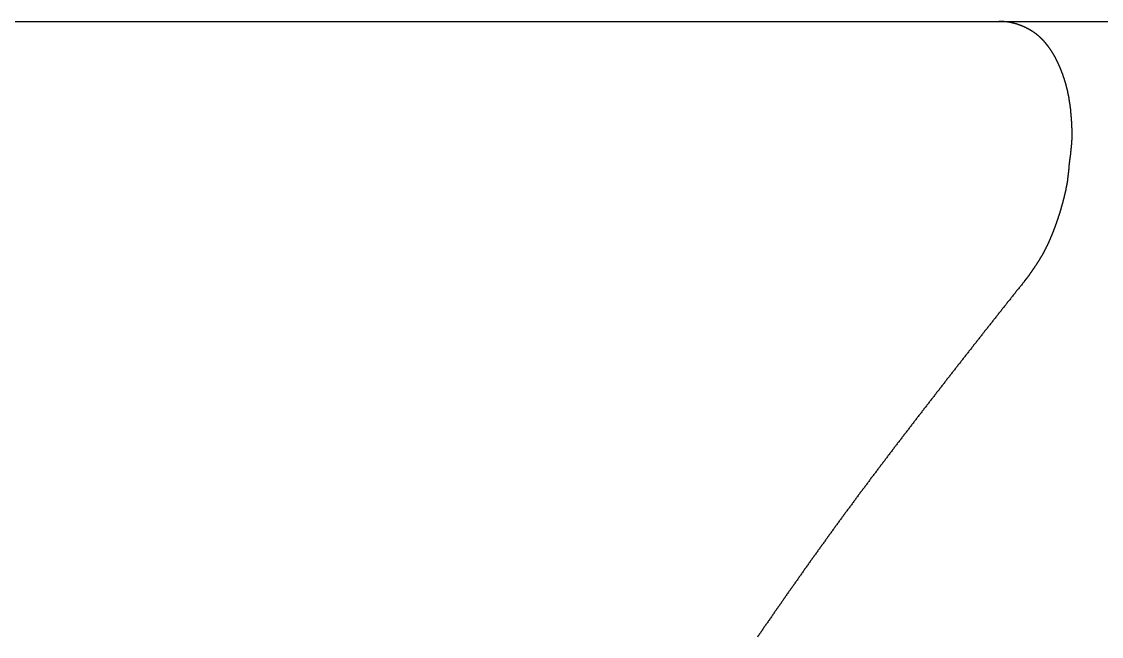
# Model space of a CAD drawing. Extents: x -7 to 305, y -225 to 131.
# Drawn here: x 158.63 to 165.81, y -79.57 to -75.49 of the extents above; entities that cross this region are included whole.
import ezdxf

# ---------------------------------------------------------------- set-up
doc = ezdxf.new("R2010")
doc.units = 0
doc.layers.get('0').update_dxf_attribs({"linetype": 'CONTINUOUS'})

msp = doc.modelspace()

# ---------------------------------------------------------------- linework, layer by layer
at = {"color": 7, "linetype": 'CONTINUOUS'}
msp.add_line((175.0457, -75.4885), (134.6457, -75.4885), dxfattribs=at)
at = {"color": 7}
for points in [[(165.298, -77.2131, 0), (165.299, -77.2122, 0), (165.3, -77.2112, 0), (165.301, -77.2102, 0), (165.301, -77.2093, 0), (165.302, -77.2083, 0), (165.303, -77.2073, 0), (165.304, -77.2063, 0), (165.305, -77.2054, 0), (165.305, -77.2044, 0), (165.306, -77.2034, 0), (165.307, -77.2024, 0), (165.308, -77.2014, 0), (165.309, -77.2005, 0), (165.309, -77.1995, 0), (165.31, -77.1985, 0), (165.311, -77.1975, 0), (165.312, -77.1965, 0), (165.313, -77.1955, 0), (165.313, -77.1945, 0), (165.314, -77.1935, 0), (165.315, -77.1925, 0), (165.316, -77.1915, 0), (165.316, -77.1905, 0), (165.317, -77.1895, 0), (165.318, -77.1885, 0), (165.319, -77.1875, 0), (165.32, -77.1865, 0), (165.32, -77.1855, 0), (165.321, -77.1845, 0), (165.322, -77.1835, 0), (165.323, -77.1825, 0), (165.323, -77.1815, 0), (165.324, -77.1805, 0), (165.325, -77.1795, 0), (165.326, -77.1784, 0), (165.326, -77.1774, 0), (165.327, -77.1764, 0), (165.328, -77.1754, 0), (165.329, -77.1744, 0), (165.329, -77.1733, 0), (165.33, -77.1723, 0), (165.331, -77.1713, 0), (165.332, -77.1703, 0), (165.332, -77.1692, 0), (165.333, -77.1682, 0), (165.334, -77.1672, 0), (165.334, -77.1662, 0), (165.335, -77.1651, 0), (165.336, -77.1641, 0), (165.337, -77.1631, 0), (165.337, -77.162, 0), (165.338, -77.161, 0), (165.339, -77.1599, 0), (165.34, -77.1589, 0), (165.34, -77.1579, 0), (165.341, -77.1568, 0), (165.342, -77.1558, 0), (165.342, -77.1548, 0), (165.343, -77.1537, 0), (165.344, -77.1527, 0), (165.345, -77.1516, 0), (165.345, -77.1506, 0), (165.346, -77.1496, 0), (165.347, -77.1485, 0), (165.347, -77.1475, 0), (165.348, -77.1464, 0), (165.349, -77.1454, 0), (165.35, -77.1444, 0), (165.35, -77.1433, 0), (165.351, -77.1423, 0), (165.352, -77.1412, 0), (165.352, -77.1402, 0), (165.353, -77.1391, 0), (165.354, -77.1381, 0), (165.355, -77.1371, 0), (165.355, -77.136, 0), (165.356, -77.135, 0), (165.357, -77.1339, 0), (165.357, -77.1329, 0), (165.358, -77.1319, 0), (165.359, -77.1308, 0), (165.36, -77.1298, 0), (165.36, -77.1287, 0), (165.361, -77.1277, 0), (165.362, -77.1266, 0), (165.362, -77.1256, 0), (165.363, -77.1245, 0), (165.364, -77.1235, 0), (165.365, -77.1225, 0), (165.365, -77.1214, 0), (165.366, -77.1204, 0), (165.367, -77.1193, 0), (165.367, -77.1183, 0), (165.368, -77.1172, 0), (165.369, -77.1162, 0), (165.37, -77.1151, 0), (165.37, -77.1141, 0), (165.371, -77.113, 0), (165.372, -77.112, 0), (165.372, -77.1109, 0), (165.373, -77.1099, 0), (165.374, -77.1088, 0), (165.374, -77.1078, 0), (165.375, -77.1067, 0), (165.376, -77.1057, 0), (165.377, -77.1046, 0), (165.377, -77.1036, 0), (165.378, -77.1025, 0), (165.379, -77.1015, 0), (165.379, -77.1004, 0), (165.38, -77.0993, 0), (165.381, -77.0983, 0), (165.381, -77.0972, 0), (165.382, -77.0962, 0), (165.383, -77.0951, 0), (165.383, -77.0941, 0), (165.384, -77.093, 0), (165.385, -77.0919, 0), (165.386, -77.0909, 0), (165.386, -77.0898, 0), (165.387, -77.0888, 0), (165.388, -77.0877, 0), (165.388, -77.0866, 0), (165.389, -77.0856, 0), (165.39, -77.0845, 0), (165.39, -77.0834, 0), (165.391, -77.0824, 0), (165.392, -77.0813, 0), (165.392, -77.0802, 0), (165.393, -77.0792, 0), (165.394, -77.0781, 0), (165.394, -77.077, 0), (165.395, -77.076, 0), (165.396, -77.0749, 0), (165.396, -77.0738, 0), (165.397, -77.0728, 0), (165.398, -77.0717, 0), (165.398, -77.0706, 0), (165.399, -77.0695, 0), (165.4, -77.0685, 0), (165.4, -77.0674, 0), (165.401, -77.0663, 0), (165.402, -77.0652, 0), (165.402, -77.0642, 0), (165.403, -77.0631, 0), (165.404, -77.062, 0), (165.404, -77.0609, 0), (165.405, -77.0598, 0), (165.406, -77.0588, 0), (165.406, -77.0577, 0), (165.407, -77.0566, 0), (165.408, -77.0555, 0), (165.408, -77.0544, 0), (165.409, -77.0534, 0), (165.41, -77.0523, 0), (165.41, -77.0512, 0), (165.411, -77.0501, 0), (165.411, -77.049, 0), (165.412, -77.0479, 0), (165.413, -77.0468, 0), (165.413, -77.0457, 0), (165.414, -77.0446, 0), (165.415, -77.0436, 0), (165.415, -77.0425, 0), (165.416, -77.0414, 0), (165.417, -77.0403, 0), (165.417, -77.0392, 0), (165.418, -77.0381, 0), (165.418, -77.037, 0), (165.419, -77.0359, 0), (165.42, -77.0348, 0), (165.42, -77.0337, 0), (165.421, -77.0326, 0), (165.422, -77.0315, 0), (165.422, -77.0304, 0), (165.423, -77.0293, 0), (165.423, -77.0282, 0), (165.424, -77.0271, 0), (165.425, -77.026, 0), (165.425, -77.0249, 0), (165.426, -77.0237, 0), (165.426, -77.0226, 0), (165.427, -77.0215, 0), (165.428, -77.0204, 0), (165.428, -77.0193, 0), (165.429, -77.0182, 0), (165.429, -77.0171, 0), (165.43, -77.016, 0), (165.431, -77.0149, 0), (165.431, -77.0137, 0), (165.432, -77.0126, 0), (165.432, -77.0115, 0), (165.433, -77.0104, 0), (165.434, -77.0093, 0), (165.434, -77.0082, 0), (165.435, -77.007, 0), (165.435, -77.0059, 0), (165.436, -77.0048, 0), (165.437, -77.0037, 0), (165.437, -77.0025, 0), (165.438, -77.0014, 0), (165.438, -77.0003, 0), (165.439, -76.9992, 0), (165.439, -76.998, 0), (165.44, -76.9969, 0), (165.441, -76.9958, 0), (165.441, -76.9947, 0), (165.442, -76.9935, 0), (165.442, -76.9924, 0), (165.443, -76.9913, 0), (165.443, -76.9901, 0), (165.444, -76.989, 0), (165.445, -76.9879, 0), (165.445, -76.9868, 0), (165.446, -76.9856, 0), (165.446, -76.9845, 0), (165.447, -76.9834, 0), (165.447, -76.9822, 0), (165.448, -76.9811, 0), (165.448, -76.9799, 0), (165.449, -76.9788, 0), (165.449, -76.9777, 0), (165.45, -76.9765, 0), (165.451, -76.9754, 0), (165.451, -76.9743, 0), (165.452, -76.9731, 0), (165.452, -76.972, 0), (165.453, -76.9708, 0), (165.453, -76.9697, 0), (165.454, -76.9685, 0), (165.454, -76.9674, 0), (165.455, -76.9663, 0), (165.455, -76.9651, 0), (165.456, -76.964, 0), (165.457, -76.9628, 0), (165.457, -76.9617, 0), (165.458, -76.9605, 0), (165.458, -76.9594, 0), (165.459, -76.9582, 0), (165.459, -76.9571, 0), (165.46, -76.9559, 0), (165.46, -76.9548, 0), (165.461, -76.9536, 0), (165.461, -76.9525, 0), (165.462, -76.9513, 0), (165.462, -76.9502, 0), (165.463, -76.949, 0), (165.463, -76.9479, 0), (165.464, -76.9467, 0), (165.464, -76.9456, 0), (165.465, -76.9444, 0), (165.465, -76.9433, 0), (165.466, -76.9421, 0), (165.466, -76.941, 0), (165.467, -76.9398, 0), (165.467, -76.9386, 0), (165.468, -76.9375, 0), (165.468, -76.9363, 0), (165.469, -76.9352, 0), (165.469, -76.934, 0), (165.47, -76.9329, 0), (165.47, -76.9317, 0), (165.471, -76.9305, 0), (165.471, -76.9294, 0), (165.472, -76.9282, 0), (165.472, -76.9271, 0), (165.473, -76.9259, 0), (165.473, -76.9247, 0), (165.474, -76.9236, 0), (165.474, -76.9224, 0), (165.475, -76.9213, 0), (165.475, -76.9201, 0), (165.476, -76.9189, 0), (165.476, -76.9178, 0), (165.477, -76.9166, 0), (165.477, -76.9154, 0), (165.478, -76.9143, 0), (165.478, -76.9131, 0), (165.479, -76.9119, 0), (165.479, -76.9108, 0), (165.48, -76.9096, 0), (165.48, -76.9084, 0), (165.481, -76.9073, 0), (165.481, -76.9061, 0), (165.482, -76.9049, 0), (165.482, -76.9038, 0), (165.483, -76.9026, 0), (165.483, -76.9014, 0), (165.484, -76.9003, 0), (165.484, -76.8991, 0), (165.485, -76.8979, 0), (165.485, -76.8967, 0), (165.486, -76.8956, 0), (165.486, -76.8944, 0), (165.487, -76.8932, 0), (165.487, -76.8921, 0), (165.487, -76.8909, 0), (165.488, -76.8897, 0), (165.488, -76.8885, 0), (165.489, -76.8874, 0), (165.489, -76.8862, 0), (165.49, -76.885, 0), (165.49, -76.8838, 0), (165.491, -76.8827, 0), (165.491, -76.8815, 0), (165.492, -76.8803, 0), (165.492, -76.8791, 0), (165.493, -76.878, 0), (165.493, -76.8768, 0), (165.493, -76.8756, 0), (165.494, -76.8744, 0), (165.494, -76.8732, 0), (165.495, -76.8721, 0), (165.495, -76.8709, 0), (165.496, -76.8697, 0), (165.496, -76.8685, 0), (165.497, -76.8673, 0), (165.497, -76.8662, 0), (165.498, -76.865, 0), (165.498, -76.8638, 0), (165.498, -76.8626, 0), (165.499, -76.8614, 0), (165.499, -76.8603, 0), (165.5, -76.8591, 0), (165.5, -76.8579, 0), (165.501, -76.8567, 0), (165.501, -76.8555, 0), (165.502, -76.8543, 0), (165.502, -76.8532, 0), (165.502, -76.852, 0), (165.503, -76.8508, 0), (165.503, -76.8496, 0), (165.504, -76.8484, 0), (165.504, -76.8472, 0), (165.505, -76.846, 0), (165.505, -76.8449, 0), (165.505, -76.8437, 0), (165.506, -76.8425, 0), (165.506, -76.8413, 0), (165.507, -76.8401, 0), (165.507, -76.8389, 0), (165.508, -76.8377, 0), (165.508, -76.8365, 0), (165.508, -76.8353, 0), (165.509, -76.8342, 0), (165.509, -76.833, 0), (165.51, -76.8318, 0), (165.51, -76.8306, 0), (165.511, -76.8294, 0), (165.511, -76.8282, 0), (165.511, -76.827, 0), (165.512, -76.8258, 0), (165.512, -76.8246, 0), (165.513, -76.8234, 0), (165.513, -76.8222, 0), (165.514, -76.8211, 0), (165.514, -76.8199, 0), (165.514, -76.8187, 0), (165.515, -76.8175, 0), (165.515, -76.8163, 0), (165.516, -76.8151, 0), (165.516, -76.8139, 0), (165.516, -76.8127, 0), (165.517, -76.8115, 0), (165.517, -76.8103, 0), (165.518, -76.8091, 0), (165.518, -76.8079, 0), (165.518, -76.8067, 0), (165.519, -76.8055, 0), (165.519, -76.8043, 0), (165.52, -76.8031, 0), (165.52, -76.8019, 0), (165.52, -76.8007, 0), (165.521, -76.7995, 0), (165.521, -76.7983, 0), (165.522, -76.7971, 0), (165.522, -76.7959, 0), (165.522, -76.7947, 0), (165.523, -76.7935, 0), (165.523, -76.7923, 0), (165.524, -76.7911, 0), (165.524, -76.7899, 0), (165.524, -76.7887, 0), (165.525, -76.7875, 0), (165.525, -76.7863, 0), (165.526, -76.7851, 0), (165.526, -76.7839, 0), (165.526, -76.7827, 0), (165.527, -76.7815, 0), (165.527, -76.7803, 0), (165.528, -76.7791, 0), (165.528, -76.7779, 0), (165.528, -76.7767, 0), (165.529, -76.7755, 0), (165.529, -76.7743, 0), (165.529, -76.7731, 0), (165.53, -76.7719, 0), (165.53, -76.7707, 0), (165.531, -76.7695, 0), (165.531, -76.7683, 0), (165.531, -76.7671, 0), (165.532, -76.7659, 0), (165.532, -76.7647, 0), (165.533, -76.7635, 0), (165.533, -76.7623, 0), (165.533, -76.7611, 0), (165.534, -76.7599, 0), (165.534, -76.7586, 0), (165.534, -76.7574, 0), (165.535, -76.7562, 0), (165.535, -76.755, 0), (165.535, -76.7538, 0), (165.536, -76.7526, 0), (165.536, -76.7514, 0), (165.537, -76.7502, 0), (165.537, -76.749, 0), (165.537, -76.7478, 0), (165.538, -76.7466, 0), (165.538, -76.7454, 0), (165.538, -76.7442, 0), (165.539, -76.7429, 0), (165.539, -76.7417, 0), (165.54, -76.7405, 0), (165.54, -76.7393, 0), (165.54, -76.7381, 0), (165.541, -76.7369, 0), (165.541, -76.7357, 0), (165.541, -76.7345, 0), (165.542, -76.7333, 0), (165.542, -76.732, 0), (165.542, -76.7308, 0), (165.543, -76.7296, 0), (165.543, -76.7284, 0), (165.543, -76.7272, 0), (165.544, -76.726, 0), (165.544, -76.7248, 0), (165.545, -76.7236, 0), (165.545, -76.7223, 0), (165.545, -76.7211, 0), (165.546, -76.7199, 0), (165.546, -76.7187, 0), (165.546, -76.7175, 0), (165.547, -76.7163, 0), (165.547, -76.7151, 0), (165.547, -76.7138, 0), (165.548, -76.7126, 0), (165.548, -76.7114, 0), (165.548, -76.7102, 0), (165.549, -76.709, 0), (165.549, -76.7078, 0), (165.549, -76.7065, 0), (165.55, -76.7053, 0), (165.55, -76.7041, 0), (165.55, -76.7029, 0), (165.551, -76.7017, 0), (165.551, -76.7005, 0), (165.551, -76.6992, 0), (165.552, -76.698, 0), (165.552, -76.6968, 0), (165.552, -76.6956, 0), (165.553, -76.6944, 0), (165.553, -76.6932, 0), (165.553, -76.6919, 0), (165.554, -76.6907, 0), (165.554, -76.6895, 0), (165.554, -76.6883, 0), (165.555, -76.6871, 0), (165.555, -76.6858, 0), (165.555, -76.6846, 0), (165.556, -76.6834, 0), (165.556, -76.6822, 0), (165.556, -76.681, 0), (165.557, -76.6797, 0), (165.557, -76.6785, 0), (165.557, -76.6773, 0), (165.558, -76.6761, 0), (165.558, -76.6749, 0), (165.558, -76.6736, 0), (165.559, -76.6724, 0), (165.559, -76.6712, 0), (165.559, -76.67, 0), (165.56, -76.6688, 0), (165.56, -76.6675, 0), (165.56, -76.6663, 0), (165.561, -76.6651, 0), (165.561, -76.6639, 0), (165.561, -76.6626, 0), (165.562, -76.6614, 0), (165.562, -76.6602, 0), (165.562, -76.659, 0), (165.562, -76.6577, 0), (165.563, -76.6565, 0), (165.563, -76.6553, 0), (165.563, -76.6541, 0), (165.564, -76.6529, 0), (165.564, -76.6516, 0), (165.564, -76.6504, 0), (165.565, -76.6492, 0), (165.565, -76.6479, 0), (165.565, -76.6467, 0), (165.566, -76.6455, 0), (165.566, -76.6443, 0), (165.566, -76.643, 0), (165.566, -76.6418, 0), (165.567, -76.6406, 0), (165.567, -76.6394, 0), (165.567, -76.6381, 0), (165.568, -76.6369, 0), (165.568, -76.6357, 0), (165.568, -76.6344, 0), (165.569, -76.6332, 0), (165.569, -76.632, 0), (165.569, -76.6308, 0), (165.569, -76.6295, 0), (165.57, -76.6283, 0), (165.57, -76.6271, 0), (165.57, -76.6258, 0), (165.571, -76.6246, 0), (165.571, -76.6234, 0), (165.571, -76.6221, 0), (165.571, -76.6209, 0), (165.572, -76.6197, 0), (165.572, -76.6185, 0), (165.572, -76.6172, 0), (165.572, -76.616, 0), (165.573, -76.6148, 0), (165.573, -76.6135, 0), (165.573, -76.6123, 0), (165.574, -76.6111, 0), (165.574, -76.6098, 0), (165.574, -76.6086, 0), (165.574, -76.6073, 0), (165.575, -76.6061, 0), (165.575, -76.6049, 0), (165.575, -76.6036, 0), (165.575, -76.6024, 0), (165.576, -76.6012, 0), (165.576, -76.5999, 0), (165.576, -76.5987, 0), (165.576, -76.5975, 0), (165.577, -76.5962, 0), (165.577, -76.595, 0), (165.577, -76.5937, 0), (165.577, -76.5925, 0), (165.578, -76.5913, 0), (165.578, -76.59, 0), (165.578, -76.5888, 0), (165.578, -76.5875, 0), (165.579, -76.5863, 0), (165.579, -76.5851, 0), (165.579, -76.5838, 0), (165.579, -76.5826, 0), (165.58, -76.5813, 0), (165.58, -76.5801, 0), (165.58, -76.5789, 0), (165.58, -76.5776, 0), (165.581, -76.5764, 0), (165.581, -76.5751, 0), (165.581, -76.5739, 0), (165.581, -76.5726, 0), (165.581, -76.5714, 0), (165.582, -76.5702, 0), (165.582, -76.5689, 0), (165.582, -76.5677, 0), (165.582, -76.5664, 0), (165.583, -76.5652, 0), (165.583, -76.5639, 0), (165.583, -76.5627, 0), (165.583, -76.5614, 0), (165.583, -76.5602, 0), (165.584, -76.5589, 0), (165.584, -76.5577, 0), (165.584, -76.5565, 0), (165.584, -76.5552, 0), (165.584, -76.554, 0), (165.585, -76.5527, 0), (165.585, -76.5515, 0), (165.585, -76.5502, 0), (165.585, -76.549, 0), (165.585, -76.5477, 0), (165.586, -76.5465, 0), (165.586, -76.5452, 0), (165.586, -76.544, 0), (165.586, -76.5427, 0), (165.586, -76.5415, 0), (165.586, -76.5402, 0), (165.587, -76.539, 0), (165.587, -76.5377, 0), (165.587, -76.5365, 0), (165.587, -76.5352, 0), (165.587, -76.534, 0), (165.587, -76.5327, 0), (165.588, -76.5314, 0), (165.588, -76.5302, 0), (165.588, -76.5289, 0), (165.588, -76.5277, 0), (165.588, -76.5264, 0), (165.588, -76.5252, 0), (165.589, -76.5239, 0), (165.589, -76.5227, 0), (165.589, -76.5214, 0), (165.589, -76.5202, 0), (165.589, -76.5189, 0), (165.589, -76.5177, 0), (165.589, -76.5164, 0), (165.59, -76.5151, 0), (165.59, -76.5139, 0), (165.59, -76.5126, 0), (165.59, -76.5114, 0), (165.59, -76.5101, 0), (165.59, -76.5089, 0), (165.59, -76.5076, 0), (165.591, -76.5064, 0), (165.591, -76.5051, 0), (165.591, -76.5038, 0), (165.591, -76.5026, 0), (165.591, -76.5013, 0), (165.591, -76.5001, 0), (165.591, -76.4988, 0), (165.592, -76.4976, 0), (165.592, -76.4963, 0), (165.592, -76.4951, 0), (165.592, -76.4938, 0), (165.592, -76.4925, 0), (165.592, -76.4913, 0), (165.592, -76.49, 0), (165.592, -76.4888, 0), (165.593, -76.4875, 0), (165.593, -76.4863, 0), (165.593, -76.485, 0), (165.593, -76.4837, 0), (165.593, -76.4825, 0), (165.593, -76.4812, 0), (165.593, -76.48, 0), (165.593, -76.4787, 0), (165.594, -76.4775, 0), (165.594, -76.4762, 0), (165.594, -76.4749, 0), (165.594, -76.4737, 0), (165.594, -76.4724, 0), (165.594, -76.4712, 0), (165.594, -76.4699, 0), (165.594, -76.4687, 0), (165.595, -76.4674, 0), (165.595, -76.4661, 0), (165.595, -76.4649, 0), (165.595, -76.4636, 0), (165.595, -76.4624, 0), (165.595, -76.4611, 0), (165.595, -76.4599, 0), (165.595, -76.4586, 0), (165.596, -76.4573, 0), (165.596, -76.4561, 0), (165.596, -76.4548, 0), (165.596, -76.4536, 0), (165.596, -76.4523, 0), (165.596, -76.4511, 0), (165.596, -76.4498, 0), (165.596, -76.4485, 0), (165.597, -76.4473, 0), (165.597, -76.446, 0), (165.597, -76.4448, 0), (165.597, -76.4435, 0), (165.597, -76.4423, 0), (165.597, -76.441, 0), (165.597, -76.4397, 0), (165.597, -76.4385, 0), (165.598, -76.4372, 0), (165.598, -76.436, 0), (165.598, -76.4347, 0), (165.598, -76.4335, 0), (165.598, -76.4322, 0), (165.598, -76.431, 0), (165.598, -76.4297, 0), (165.599, -76.4284, 0), (165.599, -76.4272, 0), (165.599, -76.4259, 0), (165.599, -76.4247, 0), (165.599, -76.4234, 0), (165.599, -76.4222, 0), (165.599, -76.4209, 0), (165.6, -76.4197, 0), (165.6, -76.4184, 0), (165.6, -76.4171, 0), (165.6, -76.4159, 0), (165.6, -76.4146, 0), (165.6, -76.4134, 0), (165.6, -76.4121, 0), (165.601, -76.4109, 0), (165.601, -76.4096, 0), (165.601, -76.4084, 0), (165.601, -76.4071, 0), (165.601, -76.4059, 0), (165.601, -76.4046, 0), (165.601, -76.4033, 0), (165.602, -76.4021, 0), (165.602, -76.4008, 0), (165.602, -76.3996, 0), (165.602, -76.3983, 0), (165.602, -76.3971, 0), (165.602, -76.3958, 0), (165.603, -76.3946, 0), (165.603, -76.3933, 0), (165.603, -76.3921, 0), (165.603, -76.3908, 0), (165.603, -76.3896, 0), (165.603, -76.3883, 0), (165.603, -76.3871, 0), (165.604, -76.3858, 0), (165.604, -76.3845, 0), (165.604, -76.3833, 0), (165.604, -76.382, 0), (165.604, -76.3808, 0), (165.604, -76.3795, 0), (165.605, -76.3783, 0), (165.605, -76.377, 0), (165.605, -76.3758, 0), (165.605, -76.3745, 0), (165.605, -76.3733, 0), (165.605, -76.372, 0), (165.606, -76.3708, 0), (165.606, -76.3695, 0), (165.606, -76.3682, 0), (165.606, -76.367, 0), (165.606, -76.3657, 0), (165.606, -76.3645, 0), (165.606, -76.3632, 0), (165.607, -76.362, 0), (165.607, -76.3607, 0), (165.607, -76.3595, 0), (165.607, -76.3582, 0), (165.607, -76.357, 0), (165.607, -76.3557, 0), (165.607, -76.3545, 0), (165.608, -76.3532, 0), (165.608, -76.3519, 0), (165.608, -76.3507, 0), (165.608, -76.3494, 0), (165.608, -76.3482, 0), (165.608, -76.3469, 0), (165.609, -76.3457, 0), (165.609, -76.3444, 0), (165.609, -76.3432, 0), (165.609, -76.3419, 0), (165.609, -76.3407, 0), (165.609, -76.3394, 0), (165.609, -76.3381, 0), (165.61, -76.3369, 0), (165.61, -76.3356, 0), (165.61, -76.3344, 0), (165.61, -76.3331, 0), (165.61, -76.3319, 0), (165.61, -76.3306, 0), (165.61, -76.3293, 0), (165.61, -76.3281, 0), (165.611, -76.3268, 0), (165.611, -76.3256, 0), (165.611, -76.3243, 0), (165.611, -76.3231, 0), (165.611, -76.3218, 0), (165.611, -76.3205, 0), (165.611, -76.3193, 0), (165.611, -76.318, 0), (165.612, -76.3168, 0), (165.612, -76.3155, 0), (165.612, -76.3143, 0), (165.612, -76.313, 0), (165.612, -76.3117, 0), (165.612, -76.3105, 0), (165.612, -76.3092, 0), (165.612, -76.308, 0), (165.612, -76.3067, 0), (165.613, -76.3054, 0), (165.613, -76.3042, 0), (165.613, -76.3029, 0), (165.613, -76.3017, 0), (165.613, -76.3004, 0), (165.613, -76.2991, 0), (165.613, -76.2979, 0), (165.613, -76.2966, 0), (165.613, -76.2954, 0), (165.613, -76.2941, 0), (165.613, -76.2928, 0), (165.614, -76.2916, 0), (165.614, -76.2903, 0), (165.614, -76.2891, 0), (165.614, -76.2878, 0), (165.614, -76.2865, 0), (165.614, -76.2853, 0), (165.614, -76.284, 0), (165.614, -76.2828, 0), (165.614, -76.2815, 0), (165.614, -76.2802, 0), (165.614, -76.279, 0), (165.614, -76.2777, 0), (165.614, -76.2765, 0), (165.614, -76.2752, 0), (165.614, -76.2739, 0), (165.615, -76.2727, 0), (165.615, -76.2714, 0), (165.615, -76.2701, 0), (165.615, -76.2689, 0), (165.615, -76.2676, 0), (165.615, -76.2664, 0), (165.615, -76.2651, 0), (165.615, -76.2638, 0), (165.615, -76.2626, 0), (165.615, -76.2613, 0), (165.615, -76.26, 0), (165.615, -76.2588, 0), (165.615, -76.2575, 0), (165.615, -76.2562, 0), (165.615, -76.255, 0), (165.615, -76.2537, 0), (165.615, -76.2525, 0), (165.615, -76.2512, 0), (165.615, -76.2499, 0), (165.615, -76.2487, 0), (165.615, -76.2474, 0), (165.615, -76.2461, 0), (165.615, -76.2449, 0), (165.615, -76.2436, 0), (165.615, -76.2424, 0), (165.615, -76.2411, 0), (165.615, -76.2398, 0), (165.615, -76.2386, 0), (165.615, -76.2373, 0), (165.615, -76.236, 0), (165.615, -76.2348, 0), (165.615, -76.2335, 0), (165.615, -76.2322, 0), (165.615, -76.231, 0), (165.615, -76.2297, 0), (165.615, -76.2285, 0), (165.615, -76.2272, 0), (165.615, -76.2259, 0), (165.615, -76.2247, 0), (165.615, -76.2234, 0), (165.615, -76.2221, 0), (165.615, -76.2209, 0), (165.615, -76.2196, 0), (165.615, -76.2184, 0), (165.615, -76.2171, 0), (165.615, -76.2158, 0), (165.615, -76.2146, 0), (165.615, -76.2133, 0), (165.615, -76.212, 0), (165.615, -76.2108, 0), (165.615, -76.2095, 0), (165.615, -76.2082, 0), (165.615, -76.207, 0), (165.615, -76.2057, 0), (165.615, -76.2045, 0), (165.615, -76.2032, 0), (165.615, -76.2019, 0), (165.615, -76.2007, 0), (165.615, -76.1994, 0), (165.615, -76.1981, 0), (165.615, -76.1969, 0), (165.615, -76.1956, 0), (165.615, -76.1944, 0), (165.615, -76.1931, 0), (165.614, -76.1918, 0), (165.614, -76.1906, 0), (165.614, -76.1893, 0), (165.614, -76.188, 0), (165.614, -76.1868, 0), (165.614, -76.1855, 0), (165.614, -76.1843, 0), (165.614, -76.183, 0), (165.614, -76.1817, 0), (165.614, -76.1805, 0), (165.614, -76.1792, 0), (165.614, -76.1779, 0), (165.614, -76.1767, 0), (165.614, -76.1754, 0), (165.614, -76.1742, 0), (165.614, -76.1729, 0), (165.614, -76.1716, 0), (165.614, -76.1704, 0), (165.614, -76.1691, 0), (165.613, -76.1678, 0), (165.613, -76.1666, 0), (165.613, -76.1653, 0), (165.613, -76.1641, 0), (165.613, -76.1628, 0), (165.613, -76.1615, 0), (165.613, -76.1603, 0), (165.613, -76.159, 0), (165.613, -76.1578, 0), (165.613, -76.1565, 0), (165.613, -76.1552, 0), (165.613, -76.154, 0), (165.613, -76.1527, 0), (165.613, -76.1515, 0), (165.613, -76.1502, 0), (165.612, -76.1489, 0), (165.612, -76.1477, 0), (165.612, -76.1464, 0), (165.612, -76.1451, 0), (165.612, -76.1439, 0), (165.612, -76.1426, 0), (165.612, -76.1414, 0), (165.612, -76.1401, 0), (165.612, -76.1388, 0), (165.612, -76.1376, 0), (165.612, -76.1363, 0), (165.612, -76.1351, 0), (165.611, -76.1338, 0), (165.611, -76.1325, 0), (165.611, -76.1313, 0), (165.611, -76.13, 0), (165.611, -76.1288, 0), (165.611, -76.1275, 0), (165.611, -76.1262, 0), (165.611, -76.125, 0), (165.611, -76.1237, 0), (165.611, -76.1225, 0), (165.611, -76.1212, 0), (165.61, -76.1199, 0), (165.61, -76.1187, 0), (165.61, -76.1174, 0), (165.61, -76.1162, 0), (165.61, -76.1149, 0), (165.61, -76.1136, 0), (165.61, -76.1124, 0), (165.61, -76.1111, 0), (165.61, -76.1099, 0), (165.61, -76.1086, 0), (165.609, -76.1074, 0), (165.609, -76.1061, 0), (165.609, -76.1048, 0), (165.609, -76.1036, 0), (165.609, -76.1023, 0), (165.609, -76.1011, 0), (165.609, -76.0998, 0), (165.609, -76.0985, 0), (165.609, -76.0973, 0), (165.608, -76.096, 0), (165.608, -76.0948, 0), (165.608, -76.0935, 0), (165.608, -76.0923, 0), (165.608, -76.091, 0), (165.608, -76.0897, 0), (165.608, -76.0885, 0), (165.608, -76.0872, 0), (165.607, -76.086, 0), (165.607, -76.0847, 0), (165.607, -76.0835, 0), (165.607, -76.0822, 0), (165.607, -76.0809, 0), (165.607, -76.0797, 0), (165.607, -76.0784, 0), (165.607, -76.0772, 0), (165.606, -76.0759, 0), (165.606, -76.0747, 0), (165.606, -76.0734, 0), (165.606, -76.0721, 0), (165.606, -76.0709, 0), (165.606, -76.0696, 0), (165.606, -76.0684, 0), (165.605, -76.0671, 0), (165.605, -76.0659, 0), (165.605, -76.0646, 0), (165.605, -76.0634, 0), (165.605, -76.0621, 0), (165.605, -76.0609, 0), (165.605, -76.0596, 0), (165.604, -76.0583, 0), (165.604, -76.0571, 0), (165.604, -76.0558, 0), (165.604, -76.0546, 0), (165.604, -76.0533, 0), (165.604, -76.0521, 0), (165.603, -76.0508, 0), (165.603, -76.0496, 0), (165.603, -76.0483, 0), (165.603, -76.0471, 0), (165.603, -76.0458, 0), (165.603, -76.0446, 0), (165.602, -76.0433, 0), (165.602, -76.0421, 0), (165.602, -76.0408, 0), (165.602, -76.0396, 0), (165.602, -76.0383, 0), (165.602, -76.037, 0), (165.601, -76.0358, 0), (165.601, -76.0345, 0), (165.601, -76.0333, 0), (165.601, -76.032, 0), (165.601, -76.0308, 0), (165.601, -76.0295, 0), (165.6, -76.0283, 0), (165.6, -76.027, 0), (165.6, -76.0258, 0), (165.6, -76.0245, 0), (165.6, -76.0233, 0), (165.599, -76.022, 0), (165.599, -76.0208, 0), (165.599, -76.0195, 0), (165.599, -76.0183, 0), (165.599, -76.0171, 0), (165.598, -76.0158, 0), (165.598, -76.0146, 0), (165.598, -76.0133, 0), (165.598, -76.0121, 0), (165.598, -76.0108, 0), (165.597, -76.0096, 0), (165.597, -76.0083, 0), (165.597, -76.0071, 0), (165.597, -76.0058, 0), (165.597, -76.0046, 0), (165.596, -76.0033, 0), (165.596, -76.0021, 0), (165.596, -76.0008, 0), (165.596, -75.9996, 0), (165.596, -75.9984, 0), (165.595, -75.9971, 0), (165.595, -75.9959, 0), (165.595, -75.9946, 0), (165.595, -75.9934, 0), (165.595, -75.9921, 0), (165.594, -75.9909, 0), (165.594, -75.9896, 0), (165.594, -75.9884, 0), (165.594, -75.9872, 0), (165.593, -75.9859, 0), (165.593, -75.9847, 0), (165.593, -75.9834, 0), (165.593, -75.9822, 0), (165.592, -75.981, 0), (165.592, -75.9797, 0), (165.592, -75.9785, 0), (165.592, -75.9772, 0), (165.591, -75.976, 0), (165.591, -75.9748, 0), (165.591, -75.9735, 0), (165.591, -75.9723, 0), (165.59, -75.971, 0), (165.59, -75.9698, 0), (165.59, -75.9686, 0), (165.59, -75.9673, 0), (165.589, -75.9661, 0), (165.589, -75.9649, 0), (165.589, -75.9636, 0), (165.589, -75.9624, 0), (165.588, -75.9611, 0), (165.588, -75.9599, 0), (165.588, -75.9587, 0), (165.588, -75.9574, 0), (165.587, -75.9562, 0), (165.587, -75.955, 0), (165.587, -75.9537, 0), (165.587, -75.9525, 0), (165.586, -75.9513, 0), (165.586, -75.95, 0), (165.586, -75.9488, 0), (165.585, -75.9476, 0), (165.585, -75.9463, 0), (165.585, -75.9451, 0), (165.585, -75.9439, 0), (165.584, -75.9426, 0), (165.584, -75.9414, 0), (165.584, -75.9402, 0), (165.583, -75.939, 0), (165.583, -75.9377, 0), (165.583, -75.9365, 0), (165.583, -75.9353, 0), (165.582, -75.934, 0), (165.582, -75.9328, 0), (165.582, -75.9316, 0), (165.581, -75.9304, 0), (165.581, -75.9291, 0), (165.581, -75.9279, 0), (165.58, -75.9267, 0), (165.58, -75.9255, 0), (165.58, -75.9242, 0), (165.58, -75.923, 0), (165.579, -75.9218, 0), (165.579, -75.9206, 0), (165.579, -75.9193, 0), (165.578, -75.9181, 0), (165.578, -75.9169, 0), (165.578, -75.9157, 0), (165.577, -75.9144, 0), (165.577, -75.9132, 0), (165.577, -75.912, 0), (165.576, -75.9108, 0), (165.576, -75.9096, 0), (165.576, -75.9083, 0), (165.575, -75.9071, 0), (165.575, -75.9059, 0), (165.575, -75.9047, 0), (165.574, -75.9035, 0), (165.574, -75.9023, 0), (165.574, -75.901, 0), (165.573, -75.8998, 0), (165.573, -75.8986, 0), (165.573, -75.8974, 0), (165.572, -75.8962, 0), (165.572, -75.895, 0), (165.572, -75.8938, 0), (165.571, -75.8925, 0), (165.571, -75.8913, 0), (165.57, -75.8901, 0), (165.57, -75.8889, 0), (165.57, -75.8877, 0), (165.569, -75.8865, 0), (165.569, -75.8853, 0), (165.569, -75.8841, 0), (165.568, -75.8829, 0), (165.568, -75.8817, 0), (165.568, -75.8804, 0), (165.567, -75.8792, 0), (165.567, -75.878, 0), (165.566, -75.8768, 0), (165.566, -75.8756, 0), (165.566, -75.8744, 0), (165.565, -75.8732, 0), (165.565, -75.872, 0), (165.565, -75.8708, 0), (165.564, -75.8696, 0), (165.564, -75.8684, 0), (165.563, -75.8672, 0), (165.563, -75.866, 0), (165.563, -75.8648, 0), (165.562, -75.8636, 0), (165.562, -75.8624, 0), (165.561, -75.8612, 0), (165.561, -75.86, 0), (165.561, -75.8588, 0), (165.56, -75.8576, 0), (165.56, -75.8564, 0), (165.559, -75.8552, 0), (165.559, -75.854, 0), (165.559, -75.8528, 0), (165.558, -75.8516, 0), (165.558, -75.8504, 0), (165.557, -75.8492, 0), (165.557, -75.848, 0), (165.557, -75.8469, 0), (165.556, -75.8457, 0), (165.556, -75.8445, 0), (165.555, -75.8433, 0), (165.555, -75.8421, 0), (165.554, -75.8409, 0), (165.554, -75.8397, 0), (165.554, -75.8385, 0), (165.553, -75.8373, 0), (165.553, -75.8361, 0), (165.552, -75.835, 0), (165.552, -75.8338, 0), (165.551, -75.8326, 0), (165.551, -75.8314, 0), (165.551, -75.8302, 0), (165.55, -75.829, 0), (165.55, -75.8278, 0), (165.549, -75.8267, 0), (165.549, -75.8255, 0), (165.548, -75.8243, 0), (165.548, -75.8231, 0), (165.547, -75.8219, 0), (165.547, -75.8208, 0), (165.547, -75.8196, 0), (165.546, -75.8184, 0), (165.546, -75.8172, 0), (165.545, -75.816, 0), (165.545, -75.8149, 0), (165.544, -75.8137, 0), (165.544, -75.8125, 0), (165.543, -75.8113, 0), (165.543, -75.8102, 0), (165.542, -75.809, 0), (165.542, -75.8078, 0), (165.541, -75.8066, 0), (165.541, -75.8055, 0), (165.54, -75.8043, 0), (165.54, -75.8031, 0), (165.54, -75.8019, 0), (165.539, -75.8008, 0), (165.539, -75.7996, 0), (165.538, -75.7984, 0), (165.538, -75.7973, 0), (165.537, -75.7961, 0), (165.537, -75.7949, 0), (165.536, -75.7938, 0), (165.536, -75.7926, 0), (165.535, -75.7914, 0), (165.535, -75.7903, 0), (165.534, -75.7891, 0), (165.534, -75.788, 0), (165.533, -75.7868, 0), (165.533, -75.7856, 0), (165.532, -75.7845, 0), (165.532, -75.7833, 0), (165.531, -75.7822, 0), (165.531, -75.781, 0), (165.53, -75.7798, 0), (165.53, -75.7787, 0), (165.529, -75.7775, 0), (165.529, -75.7764, 0), (165.528, -75.7752, 0), (165.528, -75.7741, 0), (165.527, -75.7729, 0), (165.527, -75.7718, 0), (165.526, -75.7706, 0), (165.526, -75.7695, 0), (165.525, -75.7683, 0), (165.525, -75.7672, 0), (165.524, -75.766, 0), (165.523, -75.7649, 0), (165.523, -75.7637, 0), (165.522, -75.7626, 0), (165.522, -75.7614, 0), (165.521, -75.7603, 0), (165.521, -75.7591, 0), (165.52, -75.758, 0), (165.52, -75.7569, 0), (165.519, -75.7557, 0), (165.519, -75.7546, 0), (165.518, -75.7534, 0), (165.517, -75.7523, 0), (165.517, -75.7512, 0), (165.516, -75.75, 0), (165.516, -75.7489, 0), (165.515, -75.7478, 0), (165.515, -75.7466, 0), (165.514, -75.7455, 0), (165.514, -75.7444, 0), (165.513, -75.7432, 0), (165.512, -75.7421, 0), (165.512, -75.741, 0), (165.511, -75.7399, 0), (165.511, -75.7387, 0), (165.51, -75.7376, 0), (165.51, -75.7365, 0), (165.509, -75.7354, 0), (165.508, -75.7342, 0), (165.508, -75.7331, 0), (165.507, -75.732, 0), (165.507, -75.7309, 0), (165.506, -75.7298, 0), (165.505, -75.7287, 0), (165.505, -75.7275, 0), (165.504, -75.7264, 0), (165.504, -75.7253, 0), (165.503, -75.7242, 0), (165.502, -75.7231, 0), (165.502, -75.722, 0), (165.501, -75.7209, 0), (165.501, -75.7198, 0), (165.5, -75.7187, 0), (165.499, -75.7176, 0), (165.499, -75.7165, 0), (165.498, -75.7154, 0), (165.498, -75.7142, 0), (165.497, -75.7131, 0), (165.496, -75.7121, 0), (165.496, -75.711, 0), (165.495, -75.7099, 0), (165.494, -75.7088, 0), (165.494, -75.7077, 0), (165.493, -75.7066, 0), (165.493, -75.7055, 0), (165.492, -75.7044, 0), (165.491, -75.7033, 0), (165.491, -75.7022, 0), (165.49, -75.7011, 0), (165.489, -75.7001, 0), (165.489, -75.699, 0), (165.488, -75.6979, 0), (165.487, -75.6968, 0), (165.487, -75.6957, 0), (165.486, -75.6947, 0), (165.485, -75.6936, 0), (165.485, -75.6925, 0), (165.484, -75.6914, 0), (165.483, -75.6904, 0), (165.483, -75.6893, 0), (165.482, -75.6882, 0), (165.481, -75.6871, 0), (165.481, -75.6861, 0), (165.48, -75.685, 0), (165.479, -75.684, 0), (165.479, -75.6829, 0), (165.478, -75.6818, 0), (165.477, -75.6808, 0), (165.477, -75.6797, 0), (165.476, -75.6787, 0), (165.475, -75.6776, 0), (165.474, -75.6766, 0), (165.474, -75.6755, 0), (165.473, -75.6745, 0), (165.472, -75.6734, 0), (165.472, -75.6724, 0), (165.471, -75.6713, 0), (165.47, -75.6703, 0), (165.47, -75.6692, 0), (165.469, -75.6682, 0), (165.468, -75.6672, 0), (165.467, -75.6661, 0), (165.467, -75.6651, 0), (165.466, -75.6641, 0), (165.465, -75.663, 0), (165.464, -75.662, 0), (165.464, -75.661, 0), (165.463, -75.6599, 0), (165.462, -75.6589, 0), (165.461, -75.6579, 0), (165.461, -75.6569, 0), (165.46, -75.6559, 0), (165.459, -75.6548, 0), (165.458, -75.6538, 0), (165.458, -75.6528, 0), (165.457, -75.6518, 0), (165.456, -75.6508, 0), (165.455, -75.6498, 0), (165.455, -75.6488, 0), (165.454, -75.6478, 0), (165.453, -75.6468, 0), (165.452, -75.6458, 0), (165.452, -75.6448, 0), (165.451, -75.6438, 0), (165.45, -75.6428, 0), (165.449, -75.6418, 0), (165.448, -75.6408, 0), (165.448, -75.6398, 0), (165.447, -75.6388, 0), (165.446, -75.6379, 0), (165.445, -75.6369, 0), (165.444, -75.6359, 0), (165.444, -75.6349, 0), (165.443, -75.6339, 0), (165.442, -75.633, 0), (165.441, -75.632, 0), (165.44, -75.631, 0), (165.44, -75.6301, 0), (165.439, -75.6291, 0), (165.438, -75.6281, 0), (165.437, -75.6272, 0), (165.436, -75.6262, 0), (165.436, -75.6253, 0), (165.435, -75.6243, 0), (165.434, -75.6234, 0), (165.433, -75.6224, 0), (165.432, -75.6215, 0), (165.431, -75.6205, 0), (165.431, -75.6196, 0), (165.43, -75.6186, 0), (165.429, -75.6177, 0), (165.428, -75.6168, 0), (165.427, -75.6158, 0), (165.426, -75.6149, 0), (165.425, -75.614, 0), (165.425, -75.6131, 0), (165.424, -75.6121, 0), (165.423, -75.6112, 0), (165.422, -75.6103, 0), (165.421, -75.6094, 0), (165.42, -75.6085, 0), (165.419, -75.6076, 0), (165.418, -75.6067, 0), (165.418, -75.6058, 0), (165.417, -75.6049, 0), (165.416, -75.604, 0), (165.415, -75.6031, 0), (165.414, -75.6022, 0), (165.413, -75.6013, 0), (165.412, -75.6004, 0), (165.411, -75.5995, 0), (165.41, -75.5986, 0), (165.409, -75.5978, 0), (165.409, -75.5969, 0), (165.408, -75.596, 0), (165.407, -75.5951, 0), (165.406, -75.5943, 0), (165.405, -75.5934, 0), (165.404, -75.5925, 0), (165.403, -75.5917, 0), (165.402, -75.5908, 0), (165.401, -75.59, 0), (165.4, -75.5891, 0), (165.399, -75.5883, 0), (165.398, -75.5874, 0), (165.397, -75.5866, 0), (165.396, -75.5858, 0), (165.396, -75.5849, 0), (165.395, -75.5841, 0), (165.394, -75.5833, 0), (165.393, -75.5824, 0), (165.392, -75.5816, 0), (165.391, -75.5808, 0), (165.39, -75.58, 0), (165.389, -75.5792, 0), (165.388, -75.5784, 0), (165.387, -75.5776, 0), (165.386, -75.5768, 0), (165.385, -75.576, 0), (165.384, -75.5752, 0), (165.383, -75.5744, 0), (165.382, -75.5736, 0), (165.381, -75.5728, 0), (165.38, -75.572, 0), (165.379, -75.5713, 0), (165.378, -75.5705, 0), (165.377, -75.5697, 0), (165.376, -75.569, 0), (165.375, -75.5682, 0), (165.374, -75.5674, 0), (165.373, -75.5667, 0), (165.372, -75.5659, 0), (165.371, -75.5652, 0), (165.37, -75.5644, 0), (165.369, -75.5637, 0), (165.368, -75.5629, 0), (165.367, -75.5622, 0), (165.366, -75.5615, 0), (165.365, -75.5607, 0), (165.364, -75.56, 0), (165.363, -75.5593, 0), (165.362, -75.5586, 0), (165.361, -75.5579, 0), (165.36, -75.5572, 0), (165.358, -75.5564, 0), (165.357, -75.5557, 0), (165.356, -75.555, 0), (165.355, -75.5543, 0), (165.354, -75.5536, 0), (165.353, -75.553, 0), (165.352, -75.5523, 0), (165.351, -75.5516, 0), (165.35, -75.5509, 0), (165.349, -75.5502, 0), (165.348, -75.5495, 0), (165.347, -75.5489, 0), (165.346, -75.5482, 0), (165.345, -75.5475, 0), (165.344, -75.5469, 0), (165.342, -75.5462, 0), (165.341, -75.5456, 0), (165.34, -75.5449, 0), (165.339, -75.5443, 0), (165.338, -75.5436, 0), (165.337, -75.543, 0), (165.336, -75.5424, 0), (165.335, -75.5417, 0), (165.334, -75.5411, 0), (165.333, -75.5405, 0), (165.332, -75.5398, 0), (165.33, -75.5392, 0), (165.329, -75.5386, 0), (165.328, -75.538, 0), (165.327, -75.5374, 0), (165.326, -75.5368, 0), (165.325, -75.5362, 0), (165.324, -75.5356, 0), (165.323, -75.535, 0), (165.322, -75.5344, 0), (165.32, -75.5338, 0), (165.319, -75.5332, 0), (165.318, -75.5326, 0), (165.317, -75.532, 0), (165.316, -75.5315, 0), (165.315, -75.5309, 0), (165.314, -75.5303, 0), (165.313, -75.5298, 0), (165.311, -75.5292, 0), (165.31, -75.5286, 0), (165.309, -75.5281, 0), (165.308, -75.5275, 0), (165.307, -75.527, 0), (165.306, -75.5264, 0), (165.305, -75.5259, 0), (165.304, -75.5254, 0), (165.302, -75.5248, 0), (165.301, -75.5243, 0), (165.3, -75.5238, 0), (165.299, -75.5232, 0), (165.298, -75.5227, 0), (165.297, -75.5222, 0), (165.295, -75.5217, 0), (165.294, -75.5212, 0), (165.293, -75.5207, 0), (165.292, -75.5201, 0), (165.291, -75.5196, 0), (165.29, -75.5191, 0), (165.289, -75.5187, 0), (165.287, -75.5182, 0), (165.286, -75.5177, 0), (165.285, -75.5172, 0), (165.284, -75.5167, 0), (165.283, -75.5162, 0), (165.282, -75.5157, 0), (165.28, -75.5153, 0), (165.279, -75.5148, 0), (165.278, -75.5143, 0), (165.277, -75.5139, 0), (165.276, -75.5134, 0), (165.274, -75.513, 0), (165.273, -75.5125, 0), (165.272, -75.5121, 0), (165.271, -75.5116, 0), (165.27, -75.5112, 0), (165.269, -75.5107, 0), (165.267, -75.5103, 0), (165.266, -75.5098, 0), (165.265, -75.5094, 0), (165.264, -75.509, 0), (165.263, -75.5086, 0), (165.261, -75.5081, 0), (165.26, -75.5077, 0), (165.259, -75.5073, 0), (165.258, -75.5069, 0), (165.257, -75.5065, 0), (165.255, -75.5061, 0), (165.254, -75.5057, 0), (165.253, -75.5053, 0), (165.252, -75.5049, 0), (165.251, -75.5045, 0), (165.249, -75.5041, 0), (165.248, -75.5037, 0), (165.247, -75.5034, 0), (165.246, -75.503, 0), (165.245, -75.5026, 0), (165.243, -75.5022, 0), (165.242, -75.5019, 0), (165.241, -75.5015, 0), (165.24, -75.5012, 0), (165.239, -75.5008, 0), (165.237, -75.5004, 0), (165.236, -75.5001, 0), (165.235, -75.4998, 0), (165.234, -75.4994, 0), (165.232, -75.4991, 0), (165.231, -75.4987, 0), (165.23, -75.4984, 0), (165.229, -75.4981, 0), (165.228, -75.4977, 0), (165.226, -75.4974, 0), (165.225, -75.4971, 0), (165.224, -75.4968, 0), (165.223, -75.4965, 0), (165.221, -75.4962, 0), (165.22, -75.4959, 0), (165.219, -75.4956, 0), (165.218, -75.4953, 0), (165.217, -75.495, 0), (165.215, -75.4947, 0), (165.214, -75.4944, 0), (165.213, -75.4942, 0), (165.212, -75.4939, 0), (165.21, -75.4936, 0), (165.209, -75.4934, 0), (165.208, -75.4931, 0), (165.207, -75.4929, 0), (165.205, -75.4926, 0), (165.204, -75.4924, 0), (165.203, -75.4921, 0), (165.202, -75.4919, 0), (165.2, -75.4917, 0), (165.199, -75.4914, 0), (165.198, -75.4912, 0), (165.197, -75.491, 0), (165.196, -75.4908, 0), (165.194, -75.4906, 0), (165.193, -75.4904, 0), (165.192, -75.4902, 0), (165.191, -75.49, 0), (165.189, -75.4898, 0), (165.188, -75.4897, 0), (165.187, -75.4895, 0), (165.186, -75.4893, 0), (165.184, -75.4892, 0), (165.183, -75.489, 0), (165.182, -75.4889, 0), (165.18, -75.4887, 0), (165.179, -75.4886, 0), (165.178, -75.4884, 0), (165.177, -75.4883, 0), (165.175, -75.4882, 0), (165.174, -75.488, 0), (165.173, -75.4879, 0), (165.172, -75.4878, 0), (165.17, -75.4877, 0), (165.169, -75.4876, 0), (165.168, -75.4875, 0), (165.167, -75.4874, 0), (165.165, -75.4873, 0), (165.164, -75.4873, 0), (165.163, -75.4872, 0), (165.162, -75.4871, 0), (165.16, -75.4871, 0), (165.159, -75.487, 0), (165.158, -75.4869, 0), (165.157, -75.4869, 0), (165.155, -75.4869, 0), (165.154, -75.4868, 0), (165.153, -75.4868, 0), (165.151, -75.4868, 0), (165.15, -75.4867, 0), (165.149, -75.4867, 0), (165.148, -75.4867, 0), (165.146, -75.4867, 0), (165.145, -75.4867, 0), (165.144, -75.4867, 0), (165.143, -75.4867, 0), (165.141, -75.4867, 0), (165.14, -75.4867, 0), (165.139, -75.4868, 0), (165.138, -75.4868, 0), (165.136, -75.4868, 0), (165.135, -75.4869, 0), (165.134, -75.4869, 0), (165.133, -75.487, 0), (165.131, -75.487, 0), (165.13, -75.4871, 0), (165.129, -75.4871, 0), (165.127, -75.4872, 0), (165.126, -75.4873, 0), (165.125, -75.4873, 0), (165.124, -75.4874, 0), (165.122, -75.4875, 0), (165.121, -75.4876, 0), (165.12, -75.4877, 0), (165.119, -75.4878, 0), (165.117, -75.4879, 0), (165.116, -75.488, 0), (165.115, -75.4881, 0), (165.114, -75.4882, 0), (165.112, -75.4884, 0), (165.111, -75.4885, 0)], [(165.298, -77.2131, 0), (165.294, -77.218, 0), (165.29, -77.2229, 0), (165.286, -77.2277, 0), (165.283, -77.2326, 0), (165.279, -77.2375, 0), (165.275, -77.2423, 0), (165.271, -77.2472, 0), (165.267, -77.252, 0), (165.263, -77.2569, 0), (165.259, -77.2618, 0), (165.255, -77.2667, 0), (165.251, -77.2715, 0), (165.247, -77.2764, 0), (165.244, -77.2813, 0), (165.24, -77.2861, 0), (165.236, -77.291, 0), (165.232, -77.2959, 0), (165.228, -77.3007, 0), (165.224, -77.3056, 0), (165.22, -77.3105, 0), (165.216, -77.3154, 0), (165.212, -77.3202, 0), (165.209, -77.3251, 0), (165.205, -77.33, 0), (165.201, -77.3349, 0), (165.197, -77.3398, 0), (165.193, -77.3446, 0), (165.189, -77.3495, 0), (165.185, -77.3544, 0), (165.181, -77.3593, 0), (165.177, -77.3642, 0), (165.174, -77.369, 0), (165.17, -77.3739, 0), (165.166, -77.3788, 0), (165.162, -77.3837, 0), (165.158, -77.3886, 0), (165.154, -77.3935, 0), (165.15, -77.3983, 0), (165.146, -77.4032, 0), (165.143, -77.4081, 0), (165.139, -77.413, 0), (165.135, -77.4179, 0), (165.131, -77.4228, 0), (165.127, -77.4277, 0), (165.123, -77.4326, 0), (165.119, -77.4375, 0), (165.116, -77.4423, 0), (165.112, -77.4472, 0), (165.108, -77.4521, 0), (165.104, -77.457, 0), (165.1, -77.4619, 0), (165.096, -77.4668, 0), (165.092, -77.4717, 0), (165.088, -77.4766, 0), (165.085, -77.4815, 0), (165.081, -77.4864, 0), (165.077, -77.4913, 0), (165.073, -77.4962, 0), (165.069, -77.5011, 0), (165.065, -77.506, 0), (165.061, -77.5109, 0), (165.058, -77.5158, 0), (165.054, -77.5207, 0), (165.05, -77.5256, 0), (165.046, -77.5305, 0), (165.042, -77.5354, 0), (165.038, -77.5403, 0), (165.034, -77.5452, 0), (165.031, -77.5501, 0), (165.027, -77.555, 0), (165.023, -77.5599, 0), (165.019, -77.5648, 0), (165.015, -77.5697, 0), (165.011, -77.5746, 0), (165.007, -77.5795, 0), (165.004, -77.5844, 0), (165, -77.5893, 0), (164.996, -77.5942, 0), (164.992, -77.5991, 0), (164.988, -77.604, 0), (164.984, -77.6089, 0), (164.98, -77.6138, 0), (164.977, -77.6187, 0), (164.973, -77.6236, 0), (164.969, -77.6285, 0), (164.965, -77.6334, 0), (164.961, -77.6383, 0), (164.957, -77.6432, 0), (164.953, -77.6481, 0), (164.95, -77.653, 0), (164.946, -77.6579, 0), (164.942, -77.6629, 0), (164.938, -77.6678, 0), (164.934, -77.6727, 0), (164.93, -77.6776, 0), (164.927, -77.6825, 0), (164.923, -77.6874, 0), (164.919, -77.6923, 0), (164.915, -77.6972, 0), (164.911, -77.7021, 0), (164.907, -77.707, 0), (164.903, -77.7119, 0), (164.9, -77.7168, 0), (164.896, -77.7217, 0), (164.892, -77.7267, 0), (164.888, -77.7316, 0), (164.884, -77.7365, 0), (164.88, -77.7414, 0), (164.876, -77.7463, 0), (164.873, -77.7512, 0), (164.869, -77.7561, 0), (164.865, -77.761, 0), (164.861, -77.7659, 0), (164.857, -77.7709, 0), (164.853, -77.7758, 0), (164.85, -77.7807, 0), (164.846, -77.7856, 0), (164.842, -77.7905, 0), (164.838, -77.7954, 0), (164.834, -77.8003, 0), (164.83, -77.8052, 0), (164.827, -77.8102, 0), (164.823, -77.8151, 0), (164.819, -77.82, 0), (164.815, -77.8249, 0), (164.811, -77.8298, 0), (164.807, -77.8347, 0), (164.804, -77.8397, 0), (164.8, -77.8446, 0), (164.796, -77.8495, 0), (164.792, -77.8544, 0), (164.788, -77.8593, 0), (164.784, -77.8642, 0), (164.781, -77.8692, 0), (164.777, -77.8741, 0), (164.773, -77.879, 0), (164.769, -77.8839, 0), (164.765, -77.8888, 0), (164.761, -77.8938, 0), (164.758, -77.8987, 0), (164.754, -77.9036, 0), (164.75, -77.9085, 0), (164.746, -77.9134, 0), (164.742, -77.9184, 0), (164.738, -77.9233, 0), (164.735, -77.9282, 0), (164.731, -77.9331, 0), (164.727, -77.9381, 0), (164.723, -77.943, 0), (164.719, -77.9479, 0), (164.715, -77.9528, 0), (164.712, -77.9578, 0), (164.708, -77.9627, 0), (164.704, -77.9676, 0), (164.7, -77.9725, 0), (164.696, -77.9775, 0), (164.692, -77.9824, 0), (164.689, -77.9873, 0), (164.685, -77.9922, 0), (164.681, -77.9972, 0), (164.677, -78.0021, 0), (164.673, -78.007, 0), (164.67, -78.012, 0), (164.666, -78.0169, 0), (164.662, -78.0218, 0), (164.658, -78.0267, 0), (164.654, -78.0317, 0), (164.65, -78.0366, 0), (164.647, -78.0415, 0), (164.643, -78.0465, 0), (164.639, -78.0514, 0), (164.635, -78.0563, 0), (164.631, -78.0613, 0), (164.628, -78.0662, 0), (164.624, -78.0711, 0), (164.62, -78.0761, 0), (164.616, -78.081, 0), (164.612, -78.0859, 0), (164.608, -78.0909, 0), (164.605, -78.0958, 0), (164.601, -78.1008, 0), (164.597, -78.1057, 0), (164.593, -78.1106, 0), (164.589, -78.1156, 0), (164.586, -78.1205, 0), (164.582, -78.1254, 0), (164.578, -78.1304, 0), (164.574, -78.1353, 0), (164.57, -78.1403, 0), (164.567, -78.1452, 0), (164.563, -78.1501, 0), (164.559, -78.1551, 0), (164.555, -78.16, 0), (164.551, -78.165, 0), (164.548, -78.1699, 0), (164.544, -78.1749, 0), (164.54, -78.1798, 0), (164.536, -78.1847, 0), (164.532, -78.1897, 0), (164.529, -78.1946, 0), (164.525, -78.1996, 0), (164.521, -78.2045, 0), (164.517, -78.2095, 0), (164.513, -78.2144, 0), (164.51, -78.2194, 0), (164.506, -78.2243, 0), (164.502, -78.2293, 0), (164.498, -78.2342, 0), (164.494, -78.2392, 0), (164.491, -78.2441, 0), (164.487, -78.2491, 0), (164.483, -78.254, 0), (164.479, -78.259, 0), (164.475, -78.2639, 0), (164.472, -78.2689, 0), (164.468, -78.2738, 0), (164.464, -78.2788, 0), (164.46, -78.2837, 0), (164.456, -78.2887, 0), (164.453, -78.2937, 0), (164.449, -78.2986, 0), (164.445, -78.3036, 0), (164.441, -78.3085, 0), (164.438, -78.3135, 0), (164.434, -78.3184, 0), (164.43, -78.3234, 0), (164.426, -78.3284, 0), (164.422, -78.3333, 0), (164.419, -78.3383, 0), (164.415, -78.3433, 0), (164.411, -78.3482, 0), (164.407, -78.3532, 0), (164.404, -78.3581, 0), (164.4, -78.3631, 0), (164.396, -78.3681, 0), (164.392, -78.373, 0), (164.388, -78.378, 0), (164.385, -78.383, 0), (164.381, -78.3879, 0), (164.377, -78.3929, 0), (164.373, -78.3979, 0), (164.37, -78.4028, 0), (164.366, -78.4078, 0), (164.362, -78.4128, 0), (164.358, -78.4178, 0), (164.355, -78.4227, 0), (164.351, -78.4277, 0), (164.347, -78.4327, 0), (164.343, -78.4377, 0), (164.339, -78.4426, 0), (164.336, -78.4476, 0), (164.332, -78.4526, 0), (164.328, -78.4576, 0), (164.324, -78.4625, 0), (164.321, -78.4675, 0), (164.317, -78.4725, 0), (164.313, -78.4775, 0), (164.309, -78.4825, 0), (164.306, -78.4874, 0), (164.302, -78.4924, 0), (164.298, -78.4974, 0), (164.294, -78.5024, 0), (164.291, -78.5074, 0), (164.287, -78.5124, 0), (164.283, -78.5173, 0), (164.279, -78.5223, 0), (164.276, -78.5273, 0), (164.272, -78.5323, 0), (164.268, -78.5373, 0), (164.264, -78.5423, 0), (164.261, -78.5473, 0), (164.257, -78.5523, 0), (164.253, -78.5573, 0), (164.25, -78.5623, 0), (164.246, -78.5672, 0), (164.242, -78.5722, 0), (164.238, -78.5772, 0), (164.235, -78.5822, 0), (164.231, -78.5872, 0), (164.227, -78.5922, 0), (164.223, -78.5972, 0), (164.22, -78.6022, 0), (164.216, -78.6072, 0), (164.212, -78.6122, 0), (164.208, -78.6172, 0), (164.205, -78.6222, 0), (164.201, -78.6272, 0), (164.197, -78.6322, 0), (164.194, -78.6373, 0), (164.19, -78.6423, 0), (164.186, -78.6473, 0), (164.182, -78.6523, 0), (164.179, -78.6573, 0), (164.175, -78.6623, 0), (164.171, -78.6673, 0), (164.168, -78.6723, 0), (164.164, -78.6773, 0), (164.16, -78.6823, 0), (164.156, -78.6874, 0), (164.153, -78.6924, 0), (164.149, -78.6974, 0), (164.145, -78.7024, 0), (164.142, -78.7074, 0), (164.138, -78.7124, 0), (164.134, -78.7175, 0), (164.131, -78.7225, 0), (164.127, -78.7275, 0), (164.123, -78.7325, 0), (164.119, -78.7376, 0), (164.116, -78.7426, 0), (164.112, -78.7476, 0), (164.108, -78.7526, 0), (164.105, -78.7577, 0), (164.101, -78.7627, 0), (164.097, -78.7677, 0), (164.094, -78.7728, 0), (164.09, -78.7778, 0), (164.086, -78.7828, 0), (164.083, -78.7879, 0), (164.079, -78.7929, 0), (164.075, -78.7979, 0), (164.072, -78.803, 0), (164.068, -78.808, 0), (164.064, -78.813, 0), (164.061, -78.8181, 0), (164.057, -78.8231, 0), (164.053, -78.8281, 0), (164.049, -78.8332, 0), (164.046, -78.8382, 0), (164.042, -78.8433, 0), (164.038, -78.8483, 0), (164.035, -78.8534, 0), (164.031, -78.8584, 0), (164.027, -78.8635, 0), (164.024, -78.8685, 0), (164.02, -78.8735, 0), (164.017, -78.8786, 0), (164.013, -78.8836, 0), (164.009, -78.8887, 0), (164.006, -78.8937, 0), (164.002, -78.8988, 0), (163.998, -78.9039, 0), (163.995, -78.9089, 0), (163.991, -78.914, 0), (163.987, -78.919, 0), (163.984, -78.9241, 0), (163.98, -78.9291, 0), (163.976, -78.9342, 0), (163.973, -78.9392, 0), (163.969, -78.9443, 0), (163.965, -78.9494, 0), (163.962, -78.9544, 0), (163.958, -78.9595, 0), (163.954, -78.9645, 0), (163.951, -78.9696, 0), (163.947, -78.9747, 0), (163.944, -78.9797, 0), (163.94, -78.9848, 0), (163.936, -78.9899, 0), (163.933, -78.9949, 0), (163.929, -79, 0), (163.925, -79.0051, 0), (163.922, -79.0101, 0), (163.918, -79.0152, 0), (163.914, -79.0203, 0), (163.911, -79.0254, 0), (163.907, -79.0304, 0), (163.904, -79.0355, 0), (163.9, -79.0406, 0), (163.896, -79.0457, 0), (163.893, -79.0507, 0), (163.889, -79.0558, 0), (163.885, -79.0609, 0), (163.882, -79.066, 0), (163.878, -79.071, 0), (163.875, -79.0761, 0), (163.871, -79.0812, 0), (163.867, -79.0863, 0), (163.864, -79.0914, 0), (163.86, -79.0964, 0), (163.856, -79.1015, 0), (163.853, -79.1066, 0), (163.849, -79.1117, 0), (163.846, -79.1168, 0), (163.842, -79.1219, 0), (163.838, -79.127, 0), (163.835, -79.132, 0), (163.831, -79.1371, 0), (163.828, -79.1422, 0), (163.824, -79.1473, 0), (163.82, -79.1524, 0), (163.817, -79.1575, 0), (163.813, -79.1626, 0), (163.81, -79.1677, 0), (163.806, -79.1728, 0), (163.802, -79.1779, 0), (163.799, -79.183, 0), (163.795, -79.188, 0), (163.792, -79.1931, 0), (163.788, -79.1982, 0), (163.784, -79.2033, 0), (163.781, -79.2084, 0), (163.777, -79.2135, 0), (163.774, -79.2186, 0), (163.77, -79.2237, 0), (163.766, -79.2288, 0), (163.763, -79.2339, 0), (163.759, -79.239, 0), (163.756, -79.2441, 0), (163.752, -79.2492, 0), (163.749, -79.2543, 0), (163.745, -79.2594, 0), (163.741, -79.2646, 0), (163.738, -79.2697, 0), (163.734, -79.2748, 0), (163.731, -79.2799, 0), (163.727, -79.285, 0), (163.723, -79.2901, 0), (163.72, -79.2952, 0), (163.716, -79.3003, 0), (163.713, -79.3054, 0), (163.709, -79.3105, 0), (163.706, -79.3156, 0), (163.702, -79.3208, 0), (163.698, -79.3259, 0), (163.695, -79.331, 0), (163.691, -79.3361, 0), (163.688, -79.3412, 0), (163.684, -79.3463, 0), (163.681, -79.3514, 0), (163.677, -79.3566, 0), (163.673, -79.3617, 0), (163.67, -79.3668, 0), (163.666, -79.3719, 0), (163.663, -79.377, 0), (163.659, -79.3821, 0), (163.656, -79.3873, 0), (163.652, -79.3924, 0), (163.649, -79.3975, 0), (163.645, -79.4026, 0), (163.641, -79.4077, 0), (163.638, -79.4129, 0), (163.634, -79.418, 0), (163.631, -79.4231, 0), (163.627, -79.4282, 0), (163.624, -79.4334, 0), (163.62, -79.4385, 0), (163.617, -79.4436, 0), (163.613, -79.4487, 0), (163.609, -79.4539, 0), (163.606, -79.459, 0), (163.602, -79.4641, 0), (163.599, -79.4693, 0), (163.595, -79.4744, 0), (163.592, -79.4795, 0), (163.588, -79.4846, 0), (163.585, -79.4898, 0), (163.581, -79.4949, 0), (163.578, -79.5, 0), (163.574, -79.5052, 0), (163.57, -79.5103, 0), (163.567, -79.5154, 0), (163.563, -79.5206, 0), (163.56, -79.5257, 0), (163.556, -79.5308, 0), (163.553, -79.536, 0), (163.549, -79.5411, 0), (163.546, -79.5463, 0), (163.542, -79.5514, 0), (163.539, -79.5565, 0), (163.535, -79.5617, 0), (163.532, -79.5668, 0), (163.528, -79.5719, 0), (163.524, -79.5771, 0)]]:
    msp.add_polyline3d(points, dxfattribs=at)

doc.saveas('drawing.dxf')
